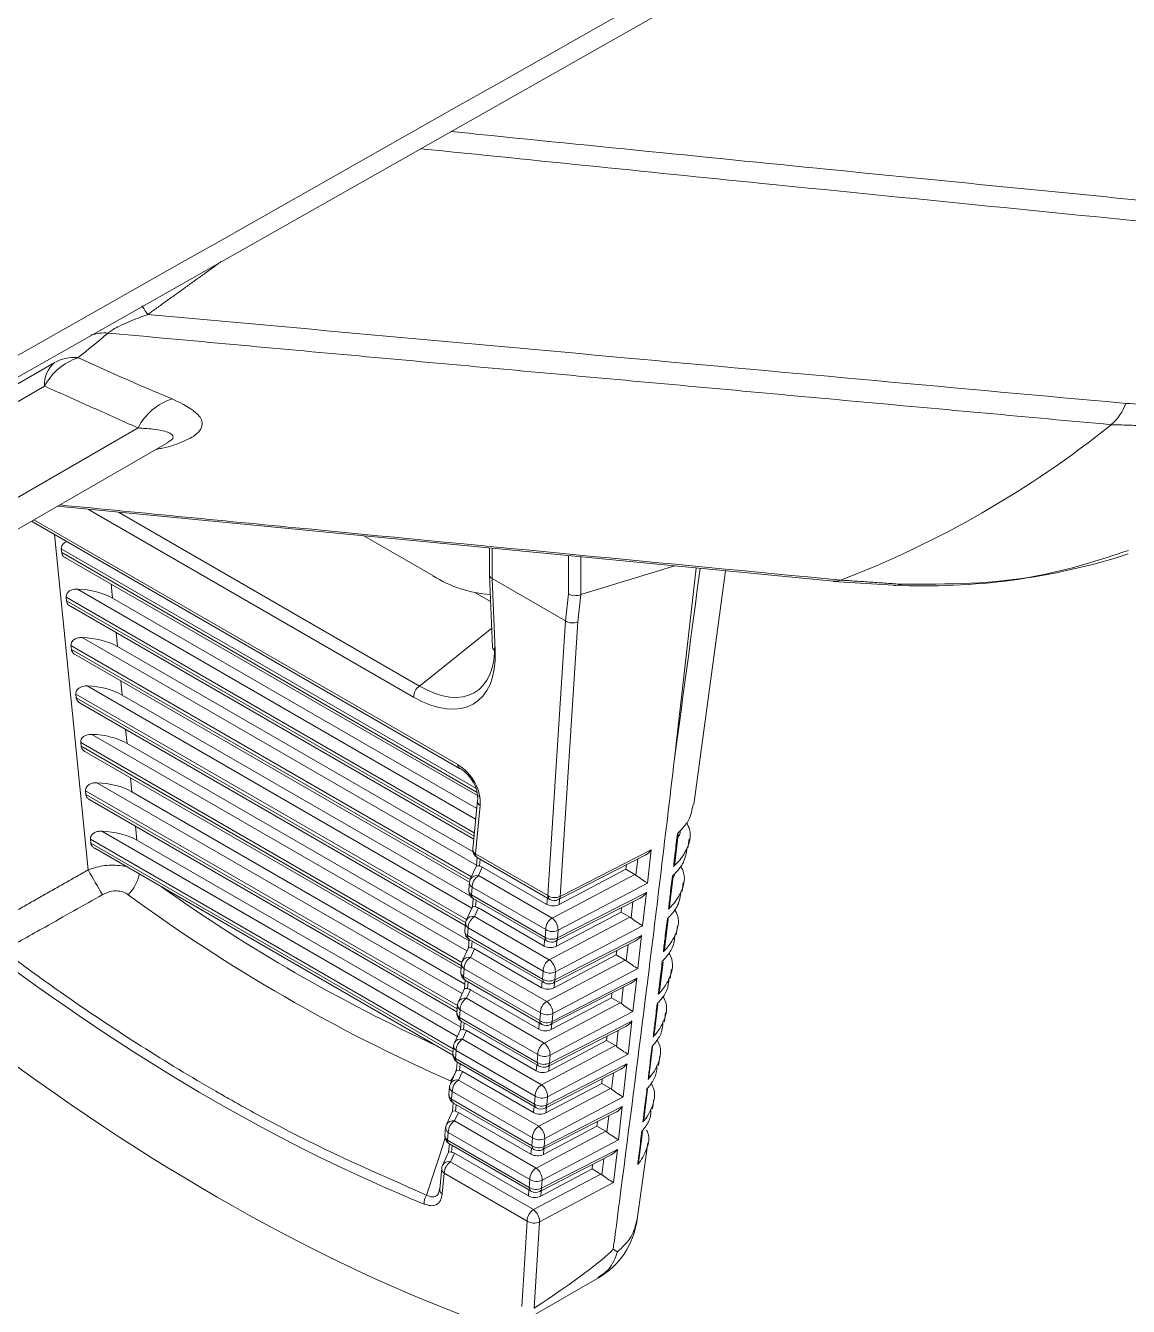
# Model space of a CAD drawing. Extents: x 11 to 120, y 2 to 94.
# Drawn here: x 87.801 to 89.025, y 69.994 to 71.416 of the extents above; entities that cross this region are included whole.
import ezdxf

# ---------------------------------------------------------------- set-up
doc = ezdxf.new("R2010")
doc.units = 0
doc.header["$MEASUREMENT"] = 0
doc.linetypes.add('SLD-Solid', pattern=[0])
doc.layers.add('OBJECT', color=7, linetype='CONTINUOUS')

msp = doc.modelspace()

# ---------------------------------------------------------------- linework, layer by layer
at = {"layer": 'OBJECT', "color": 7, "linetype": 'SLD-Solid', "lineweight": 15}
for p, q in [((85.0609, 69.4421), (87.8321, 71.0418)), ((87.8216, 71.0159), (85.0516, 69.4168)), ((85.0554, 69.3127), (87.9253, 70.9695)), ((85.0343, 69.2652), (87.958, 70.953)), ((87.958, 70.9531), (87.9581, 70.9531)), ((87.8357, 70.8825), (88.6973, 70.7993)), ((88.2313, 70.6707), (87.8703, 70.8791)), ((87.807, 70.8659), (88.2822, 70.5916)), ((87.8096, 70.8674), (88.2802, 70.5957)), ((87.9036, 70.8759), (88.2377, 70.683)), ((87.8327, 70.8511), (87.8699, 70.4788)), ((88.1761, 70.8496), (88.2525, 70.8055)), ((87.8401, 70.8352), (87.8406, 70.8311)), ((88.3005, 70.5695), (87.8401, 70.8352)), ((88.3154, 70.8362), (88.3154, 70.8064)), ((88.3184, 70.8359), (88.3184, 70.8022)), ((87.8406, 70.8311), (88.3018, 70.5648)), ((87.8449, 70.8253), (88.3047, 70.5598)), ((88.4031, 70.7853), (88.4031, 70.8277)), ((88.417, 70.8264), (88.417, 70.7847)), ((88.3154, 70.8062), (88.3189, 70.7261)), ((88.417, 70.7847), (88.5212, 70.8163)), ((88.5209, 70.6027), (88.5449, 70.814)), ((88.5423, 70.5513), (88.5776, 70.8109)), ((87.897, 70.7804), (87.8955, 70.796)), ((88.3184, 70.8022), (88.3997, 70.7553)), ((88.3184, 70.8022), (88.3218, 70.722)), ((88.6971, 70.7992), (88.7641, 70.7948)), ((87.8455, 70.7815), (87.8459, 70.7774)), ((88.2986, 70.5199), (87.8455, 70.7815)), ((87.8459, 70.7774), (88.2983, 70.5163)), ((87.858, 70.7905), (88.3001, 70.5353)), ((88.3013, 70.5471), (87.897, 70.7804)), ((88.3167, 70.7767), (88.2991, 70.7868)), ((88.3997, 70.7553), (88.4031, 70.7853)), ((88.4168, 70.7846), (88.4134, 70.7543)), ((88.417, 70.7847), (88.4168, 70.7846)), ((87.8503, 70.7715), (88.298, 70.5131)), ((88.3803, 70.4503), (88.3997, 70.7553)), ((88.4134, 70.7543), (88.394, 70.4495)), ((88.3997, 70.7553), (88.3997, 70.7553)), ((87.8634, 70.7368), (88.301, 70.4842)), ((87.9024, 70.7267), (87.9009, 70.7423)), ((88.2377, 70.683), (88.318, 70.7471)), ((87.8509, 70.7278), (87.8513, 70.7237)), ((88.2954, 70.4712), (87.8509, 70.7278)), ((87.8513, 70.7237), (88.294, 70.4681)), ((88.2972, 70.4988), (87.9024, 70.7267)), ((87.8556, 70.7178), (88.2933, 70.4651)), ((87.8688, 70.6831), (88.2959, 70.4365)), ((87.9078, 70.673), (87.9062, 70.6886)), ((87.8563, 70.674), (87.8567, 70.6699)), ((88.29, 70.4237), (87.8563, 70.674)), ((87.8567, 70.6699), (88.289, 70.4204)), ((87.861, 70.6641), (88.2886, 70.4172)), ((88.2945, 70.4497), (87.9078, 70.673)), ((87.9132, 70.6192), (87.9116, 70.6348)), ((87.8617, 70.6203), (87.8621, 70.6162)), ((88.2848, 70.3761), (87.8617, 70.6203)), ((87.8742, 70.6293), (88.2905, 70.389)), ((87.8621, 70.6162), (88.2843, 70.3725)), ((87.8664, 70.6103), (88.284, 70.3693)), ((88.2928, 70.4001), (87.9132, 70.6192)), ((87.9186, 70.5655), (87.917, 70.5811)), ((87.8671, 70.5666), (87.8675, 70.5625)), ((88.28, 70.3282), (87.8671, 70.5666)), ((87.8796, 70.5756), (88.2851, 70.3415)), ((88.2881, 70.3522), (87.9186, 70.5655)), ((87.8675, 70.5625), (88.2796, 70.3245)), ((87.8718, 70.5566), (88.2793, 70.3213)), ((88.3021, 70.5558), (88.2969, 70.5022)), ((88.305, 70.5504), (88.2998, 70.4968)), ((87.885, 70.5219), (88.2797, 70.294)), ((87.924, 70.5118), (87.9224, 70.5274)), ((87.8724, 70.5128), (87.8729, 70.5087)), ((88.2753, 70.2803), (87.8724, 70.5128)), ((87.8729, 70.5087), (88.275, 70.2766)), ((88.2835, 70.3042), (87.924, 70.5118)), ((88.5215, 70.4889), (88.5251, 70.5187)), ((88.5358, 70.503), (88.5372, 70.5132)), ((87.8772, 70.5029), (88.2748, 70.2733)), ((88.2998, 70.4968), (88.3803, 70.4503)), ((88.3018, 70.4926), (88.3009, 70.4833)), ((88.3019, 70.4926), (88.3823, 70.4461)), ((88.3919, 70.4459), (88.4882, 70.4951)), ((88.394, 70.4495), (88.4951, 70.5012)), ((88.4951, 70.5012), (88.4909, 70.4643)), ((88.3009, 70.4833), (88.2942, 70.4685)), ((88.3075, 70.482), (88.3032, 70.4725)), ((88.305, 70.4908), (88.3043, 70.4832)), ((88.3792, 70.4406), (88.3075, 70.482)), ((88.467, 70.4795), (88.3929, 70.4404)), ((88.4676, 70.4846), (88.467, 70.4795)), ((88.467, 70.4795), (88.4768, 70.4738)), ((88.478, 70.473), (88.4801, 70.4909)), ((88.2933, 70.4653), (88.2925, 70.4568)), ((88.3032, 70.4725), (88.3849, 70.4253)), ((88.3849, 70.4253), (88.4768, 70.4738)), ((88.4909, 70.4643), (88.3916, 70.4119)), ((88.5158, 70.4414), (88.5195, 70.4714)), ((88.5293, 70.4548), (88.5306, 70.465)), ((88.2962, 70.4598), (88.2954, 70.4513)), ((88.2954, 70.4513), (88.3773, 70.404)), ((88.3779, 70.4127), (88.2962, 70.4598)), ((88.391, 70.4033), (88.4897, 70.4537)), ((88.4897, 70.4537), (88.4855, 70.4168)), ((88.2965, 70.4379), (88.2897, 70.4231)), ((88.2974, 70.4472), (88.2965, 70.4379)), ((88.2974, 70.4472), (88.3794, 70.3999)), ((88.3031, 70.4366), (88.2988, 70.4271)), ((88.3006, 70.4453), (88.2999, 70.4378)), ((88.3763, 70.3943), (88.3031, 70.4366)), ((88.3792, 70.4406), (88.3797, 70.4477)), ((88.3889, 70.3996), (88.4829, 70.4476)), ((88.3933, 70.4466), (88.3929, 70.4404)), ((88.4622, 70.437), (88.4616, 70.432)), ((88.4726, 70.4255), (88.4747, 70.4434)), ((88.2988, 70.4271), (88.3819, 70.3791)), ((88.3819, 70.3791), (88.4714, 70.4263)), ((88.4616, 70.432), (88.39, 70.3942)), ((88.4616, 70.432), (88.4714, 70.4263)), ((88.5101, 70.394), (88.5138, 70.4241)), ((88.2889, 70.4199), (88.2881, 70.4114)), ((88.2918, 70.4144), (88.291, 70.4059)), ((88.3749, 70.3664), (88.2918, 70.4144)), ((88.3773, 70.404), (88.3779, 70.4127)), ((88.4855, 70.4168), (88.3886, 70.3657)), ((88.3916, 70.4119), (88.391, 70.4033)), ((88.5227, 70.4066), (88.5241, 70.4168)), ((88.291, 70.4059), (88.3744, 70.3577)), ((88.293, 70.4018), (88.2921, 70.3925)), ((88.293, 70.4017), (88.3764, 70.3536)), ((88.2962, 70.3999), (88.2955, 70.3924)), ((88.3763, 70.3943), (88.3767, 70.4014)), ((88.386, 70.3533), (88.4775, 70.4001)), ((88.3881, 70.357), (88.4843, 70.4062)), ((88.3904, 70.4004), (88.39, 70.3942)), ((88.4673, 70.378), (88.4693, 70.3959)), ((88.4843, 70.4062), (88.4801, 70.3693)), ((88.2921, 70.3925), (88.2853, 70.3777)), ((88.2987, 70.3912), (88.2944, 70.3817)), ((88.2944, 70.3817), (88.379, 70.3328)), ((88.3733, 70.3481), (88.2987, 70.3912)), ((88.379, 70.3328), (88.466, 70.3788)), ((88.4562, 70.3845), (88.3871, 70.3479)), ((88.4568, 70.3895), (88.4562, 70.3845)), ((88.4562, 70.3845), (88.466, 70.3788)), ((88.2845, 70.3745), (88.2837, 70.3659)), ((88.2874, 70.3691), (88.2865, 70.3605)), ((88.372, 70.3202), (88.2874, 70.3691)), ((88.3744, 70.3577), (88.3749, 70.3664)), ((88.4801, 70.3693), (88.3857, 70.3195)), ((88.3886, 70.3657), (88.3881, 70.357)), ((88.5044, 70.3466), (88.5081, 70.3769)), ((88.5162, 70.3584), (88.5176, 70.3687)), ((88.2865, 70.3605), (88.3714, 70.3115)), ((88.2886, 70.3564), (88.2877, 70.3471)), ((88.2886, 70.3563), (88.3735, 70.3073)), ((88.2918, 70.3545), (88.2911, 70.347)), ((88.3733, 70.3481), (88.3738, 70.3551)), ((88.383, 70.3071), (88.4721, 70.3526)), ((88.3851, 70.3107), (88.4789, 70.3586)), ((88.3875, 70.3541), (88.3871, 70.3479)), ((88.4789, 70.3586), (88.4747, 70.3218)), ((88.2877, 70.3471), (88.2809, 70.3323)), ((88.2943, 70.3458), (88.29, 70.3363)), ((88.29, 70.3363), (88.376, 70.2866)), ((88.3704, 70.3019), (88.2943, 70.3458)), ((88.4508, 70.3369), (88.3841, 70.3017)), ((88.4514, 70.342), (88.4508, 70.3369)), ((88.4508, 70.3369), (88.4607, 70.3313)), ((88.4619, 70.3304), (88.4639, 70.3484)), ((88.2801, 70.3291), (88.2792, 70.3205)), ((88.283, 70.3237), (88.2821, 70.315)), ((88.369, 70.274), (88.283, 70.3237)), ((88.376, 70.2866), (88.4607, 70.3313)), ((88.4747, 70.3218), (88.3827, 70.2732)), ((88.4986, 70.2991), (88.5024, 70.3297)), ((88.2821, 70.315), (88.3685, 70.2652)), ((88.2841, 70.3109), (88.2832, 70.3017)), ((88.2842, 70.3109), (88.3705, 70.261)), ((88.2874, 70.3091), (88.2867, 70.3017)), ((88.3704, 70.3019), (88.3708, 70.3089)), ((88.3714, 70.3115), (88.372, 70.3202)), ((88.3822, 70.2644), (88.4735, 70.3111)), ((88.3845, 70.3078), (88.3841, 70.3017)), ((88.3857, 70.3195), (88.3851, 70.3107)), ((88.4735, 70.3111), (88.4694, 70.2743)), ((88.5096, 70.3102), (88.511, 70.3205)), ((88.2833, 70.3018), (88.2765, 70.2869)), ((88.2899, 70.3004), (88.2856, 70.2909)), ((88.3674, 70.2557), (88.2899, 70.3004)), ((88.3801, 70.2608), (88.4667, 70.3051)), ((88.446, 70.2945), (88.4455, 70.2894)), ((88.4565, 70.2829), (88.4585, 70.3009)), ((88.2757, 70.2838), (88.2748, 70.2751)), ((88.2856, 70.2909), (88.3731, 70.2404)), ((88.3731, 70.2404), (88.4553, 70.2838)), ((88.4455, 70.2894), (88.3812, 70.2555)), ((88.4455, 70.2894), (88.4553, 70.2838)), ((88.4928, 70.2517), (88.4966, 70.2825)), ((88.2786, 70.2783), (88.2777, 70.2696)), ((88.2777, 70.2696), (88.3655, 70.2189)), ((88.3661, 70.2277), (88.2786, 70.2783)), ((88.2797, 70.2655), (88.2788, 70.2564)), ((88.2798, 70.2655), (88.3676, 70.2148)), ((88.3685, 70.2652), (88.369, 70.274)), ((88.4694, 70.2743), (88.3798, 70.227)), ((88.3827, 70.2732), (88.3822, 70.2644)), ((88.503, 70.2619), (88.5045, 70.2722)), ((88.2788, 70.2564), (88.2721, 70.2416)), ((88.2855, 70.255), (88.2811, 70.2455)), ((88.283, 70.2636), (88.2822, 70.2563)), ((88.3645, 70.2094), (88.2855, 70.255)), ((88.3674, 70.2557), (88.3679, 70.2626)), ((88.3772, 70.2145), (88.4613, 70.2575)), ((88.3792, 70.2182), (88.4681, 70.2636)), ((88.3816, 70.2615), (88.3812, 70.2555)), ((88.4511, 70.2354), (88.4531, 70.2534)), ((88.4681, 70.2636), (88.464, 70.2268)), ((88.2712, 70.2384), (88.2704, 70.2297)), ((88.2811, 70.2455), (88.3702, 70.1942)), ((88.3702, 70.1942), (88.4499, 70.2362)), ((88.4401, 70.2419), (88.3782, 70.2093)), ((88.4407, 70.247), (88.4401, 70.2419)), ((88.4401, 70.2419), (88.4499, 70.2362)), ((88.2741, 70.2329), (88.2733, 70.2242)), ((88.2733, 70.2242), (88.3626, 70.1726)), ((88.3632, 70.1815), (88.2741, 70.2329)), ((88.3655, 70.2189), (88.3661, 70.2277)), ((88.464, 70.2268), (88.3769, 70.1808)), ((88.3798, 70.227), (88.3792, 70.2182)), ((88.487, 70.2044), (88.4909, 70.2353)), ((88.4964, 70.2136), (88.4978, 70.224)), ((88.2744, 70.211), (88.2677, 70.1962)), ((88.2753, 70.2201), (88.2744, 70.211)), ((88.2754, 70.22), (88.3647, 70.1685)), ((88.2811, 70.2097), (88.2767, 70.2002)), ((88.2785, 70.2182), (88.2778, 70.2109)), ((88.3615, 70.1632), (88.2811, 70.2097)), ((88.3645, 70.2094), (88.3649, 70.2163)), ((88.3742, 70.1683), (88.4559, 70.21)), ((88.3763, 70.1719), (88.4628, 70.2161)), ((88.3786, 70.2153), (88.3782, 70.2093)), ((88.4628, 70.2161), (88.4586, 70.1792)), ((88.2767, 70.2002), (88.3672, 70.1479)), ((88.4347, 70.1944), (88.3753, 70.163)), ((88.4353, 70.1994), (88.4347, 70.1944)), ((88.4347, 70.1944), (88.4445, 70.1887)), ((88.4457, 70.1879), (88.4478, 70.2058)), ((88.2668, 70.193), (88.266, 70.1842)), ((88.2697, 70.1875), (88.2689, 70.1788)), ((88.3602, 70.1353), (88.2697, 70.1875)), ((88.3626, 70.1726), (88.3632, 70.1815)), ((88.3672, 70.1479), (88.4445, 70.1887)), ((88.3769, 70.1808), (88.3763, 70.1719)), ((88.4813, 70.1567), (88.4852, 70.1881)), ((88.27, 70.1656), (88.2633, 70.1508)), ((88.2689, 70.1788), (88.3596, 70.1264)), ((88.2709, 70.1747), (88.27, 70.1656)), ((88.2709, 70.1746), (88.3617, 70.1222)), ((88.2741, 70.1728), (88.2734, 70.1655)), ((88.3615, 70.1632), (88.362, 70.17)), ((88.3733, 70.1256), (88.4574, 70.1686)), ((88.4586, 70.1792), (88.3739, 70.1345)), ((88.3757, 70.169), (88.3753, 70.163)), ((88.4574, 70.1686), (88.4532, 70.1317)), ((88.4786, 70.0856), (88.4911, 70.1757)), ((88.2766, 70.1643), (88.2723, 70.1548)), ((88.2723, 70.1548), (88.3643, 70.1017)), ((88.3586, 70.117), (88.2766, 70.1643)), ((88.3713, 70.122), (88.4506, 70.1625)), ((88.4299, 70.1519), (88.4293, 70.1469)), ((88.4403, 70.1404), (88.4424, 70.1583)), ((88.2624, 70.1476), (88.2602, 70.1245)), ((88.2653, 70.1421), (88.2631, 70.119)), ((88.3573, 70.0891), (88.2653, 70.1421)), ((88.3643, 70.1017), (88.4391, 70.1412)), ((88.4293, 70.1469), (88.3723, 70.1168)), ((88.4293, 70.1469), (88.4391, 70.1412)), ((88.3586, 70.117), (88.359, 70.1238)), ((88.3596, 70.1264), (88.3602, 70.1353)), ((88.4532, 70.1317), (88.371, 70.0883)), ((88.3727, 70.1227), (88.3723, 70.1168)), ((88.3739, 70.1345), (88.3733, 70.1256)), ((88.3512, 69.9943), (88.3573, 70.0891)), ((88.371, 70.0883), (88.3649, 69.9923)), ((88.3499, 69.9761), (88.4366, 70.0261))]:
    msp.add_line(p, q, dxfattribs=at)
at = {"layer": 'OBJECT', "color": 7, "linetype": 'SLD-Solid', "lineweight": 15, "flags": 128}
for points in [[(86.0285, 70.027), (86.666, 70.3882), (89.3378, 71.9021)], [(87.9361, 71.0954), (87.9338, 71.0988), (87.9317, 71.1019), (87.9298, 71.1046), (87.9295, 71.105)], [(88.3025, 70.5572), (88.3022, 70.5563), (88.3021, 70.5558)], [(88.26, 70.1247), (88.2599, 70.1228), (88.2597, 70.1223)]]:
    msp.add_lwpolyline(points, dxfattribs=at)
at = {"layer": 'OBJECT', "color": 7, "linetype": 'SLD-Solid', "lineweight": 15}
for centre, radius, start, end in [((87.2898, 71.7807), 0.9279, 307.7923, 310.4698), ((87.8884, 71.0269), 0.048, 85.5843, 108.912), ((87.8802, 70.9848), 0.0663, 109.1226, 152.0656), ((87.8544, 71.0021), 0.0456, 84.9091, 119.3523), ((87.854, 71.0178), 0.0325, 132.4716, 183.4735), ((87.9833, 70.9399), 0.0651, 108.0591, 152.9244), ((88.9708, 71.0144), 0.054, 310.2138, 340.9051), ((88.3022, 71.8497), 1.124, 291.0261, 308.7497), ((88.7985, 71.5322), 0.7381, 267.3491, 287.8351), ((88.3271, 70.9243), 0.1403, 237.9057, 265.6182), ((88.6986, 70.8162), 0.017, 265.3253, 293.526), ((88.7652, 70.8175), 0.023, 267.9538, 289.7119), ((88.3239, 70.7266), 0.00503, 185.7428, 245.6463), ((88.2466, 70.6705), 0.0154, 125.4994, 179.1377), ((88.285, 70.5955), 0.00483, 177.732, 235.0633), ((88.284, 70.5946), 0.0035, 240.1818, 265.5053), ((88.3084, 70.5557), 0.00634, 178.5929, 237.0952), ((88.3069, 70.5013), 0.01, 174.4467, 180), ((88.3032, 70.5021), 0.00634, 178.5929, 237.0952), ((88.3069, 70.5013), 0.01, 180, 240.0027), ((88.3046, 70.4965), 0.0048, 177.5316, 235.2636), ((86.1805, 69.4949), 1.9551, 29.2855, 30.214), ((87.8761, 70.4868), 0.0524, 317.1775, 345.9535), ((88.3033, 70.4643), 0.01, 155.5537, 174.4467), ((88.2996, 70.4651), 0.00634, 178.5929, 237.0952), ((88.3014, 70.4643), 0.00832, 77.3947, 150.2389), ((88.3115, 70.4596), 0.0153, 122.7492, 179.2851), ((89.0421, 71.9912), 1.9087, 233.7891, 246.2162), ((89.0424, 71.9973), 1.8851, 234.6371, 245.3683), ((88.3024, 70.4558), 0.01, 174.4467, 180), ((88.3024, 70.4558), 0.01, 180, 240.0027), ((88.2988, 70.4566), 0.00634, 178.5929, 237.0952), ((88.3002, 70.4511), 0.0048, 177.5316, 235.2636), ((88.3878, 70.4617), 0.0136, 236.6196, 297.1423), ((88.3851, 70.4501), 0.0048, 177.5316, 235.2636), ((88.3896, 70.4496), 0.00441, 301.7653, 358.6906), ((88.3873, 70.4548), 0.01, 240.0027, 297.0633), ((88.2989, 70.4189), 0.01, 155.5537, 174.4467), ((88.297, 70.419), 0.00832, 77.3947, 150.2389), ((88.307, 70.4142), 0.0153, 122.7492, 179.2851), ((88.3931, 70.4125), 0.0153, 122.7492, 179.2851), ((88.3757, 70.4123), 0.0159, 358.5738, 54.6173), ((88.298, 70.4104), 0.01, 174.4467, 180), ((88.298, 70.4104), 0.01, 180, 240.0027), ((88.2944, 70.4112), 0.00634, 178.5929, 237.0952), ((88.2952, 70.4198), 0.00634, 178.5929, 237.0952), ((88.3854, 70.424), 0.0136, 236.6196, 297.1423), ((88.2958, 70.4057), 0.0048, 177.5316, 235.2636), ((88.3848, 70.4154), 0.0136, 236.6196, 297.1423), ((88.3821, 70.4038), 0.0048, 177.5316, 235.2636), ((88.3844, 70.4085), 0.01, 240.0027, 297.0633), ((88.3866, 70.4034), 0.00441, 301.7653, 358.6906), ((88.2926, 70.3736), 0.00832, 77.3947, 150.2389), ((88.3026, 70.3689), 0.0153, 122.7492, 179.2851), ((88.3902, 70.3663), 0.0153, 122.7492, 179.2851), ((88.3727, 70.3661), 0.0159, 358.5738, 54.6173), ((88.2936, 70.365), 0.01, 174.4467, 180), ((88.2936, 70.365), 0.01, 180, 240.0027), ((88.29, 70.3658), 0.00634, 178.5929, 237.0952), ((88.2944, 70.3736), 0.01, 155.5537, 174.4467), ((88.2908, 70.3744), 0.00634, 178.5929, 237.0952), ((88.3824, 70.3778), 0.0136, 236.6196, 297.1423), ((88.2913, 70.3603), 0.0048, 177.5316, 235.2636), ((88.3819, 70.3691), 0.0136, 236.6196, 297.1423), ((88.3792, 70.3575), 0.0048, 177.5316, 235.2636), ((88.3814, 70.3622), 0.01, 240.0027, 297.0633), ((88.3837, 70.3571), 0.00441, 301.7653, 358.6906), ((88.2881, 70.3282), 0.00832, 77.3947, 150.2389), ((88.2982, 70.3235), 0.0153, 122.7492, 179.2851), ((88.29, 70.3282), 0.01, 155.5537, 174.4467), ((88.2864, 70.329), 0.00634, 178.5929, 237.0952), ((88.3872, 70.32), 0.0153, 122.7492, 179.2851), ((88.3698, 70.3199), 0.0159, 358.5738, 54.6173), ((88.2892, 70.3196), 0.01, 174.4467, 180), ((88.2856, 70.3204), 0.00634, 178.5929, 237.0952), ((88.2892, 70.3196), 0.01, 180, 240.0027), ((88.2869, 70.3148), 0.0048, 177.5316, 235.2636), ((88.3789, 70.3228), 0.0136, 236.6196, 297.1423), ((88.3762, 70.3113), 0.0048, 177.5316, 235.2636), ((88.3795, 70.3316), 0.0136, 236.6196, 297.1423), ((88.3785, 70.316), 0.01, 240.0027, 297.0633), ((88.3807, 70.3108), 0.00441, 301.7653, 358.6906), ((88.2856, 70.2828), 0.01, 155.5537, 174.4467), ((88.282, 70.2836), 0.00634, 178.5929, 237.0952), ((88.2837, 70.2828), 0.00832, 77.3947, 150.2389), ((88.2938, 70.2781), 0.0153, 122.7492, 179.2851), ((88.3843, 70.2738), 0.0153, 122.7492, 179.2851), ((88.3668, 70.2736), 0.0159, 358.5738, 54.6173), ((88.2848, 70.2741), 0.01, 174.4467, 180), ((88.2812, 70.2749), 0.00634, 178.5929, 237.0952), ((88.2848, 70.2741), 0.01, 180, 240.0027), ((88.2825, 70.2694), 0.0048, 177.5316, 235.2636), ((88.376, 70.2766), 0.0136, 236.6196, 297.1423), ((88.3733, 70.265), 0.0048, 177.5316, 235.2636), ((88.3765, 70.2853), 0.0136, 236.6196, 297.1423), ((88.2352, 70.2714), 0.0458, 324.2553, 343.0541), ((88.3755, 70.2697), 0.01, 240.0027, 297.0633), ((88.3778, 70.2645), 0.00441, 301.7653, 358.6906), ((88.2812, 70.2374), 0.01, 155.5537, 174.4467), ((88.2776, 70.2382), 0.00634, 178.5929, 237.0952), ((88.2793, 70.2374), 0.00832, 77.3947, 150.2389), ((88.2894, 70.2327), 0.0153, 122.7492, 179.2851), ((88.3814, 70.2276), 0.0153, 122.7492, 179.2851), ((88.3639, 70.2274), 0.0159, 358.5738, 54.6173), ((88.2804, 70.2287), 0.01, 174.4467, 180), ((88.2767, 70.2295), 0.00634, 178.5929, 237.0952), ((88.2804, 70.2287), 0.01, 180, 240.0027), ((88.2781, 70.224), 0.0048, 177.5316, 235.2636), ((88.3736, 70.2391), 0.0136, 236.6196, 297.1423), ((88.373, 70.2303), 0.0136, 236.6196, 297.1423), ((88.3703, 70.2187), 0.0048, 177.5316, 235.2636), ((88.3726, 70.2234), 0.01, 240.0027, 297.0633), ((88.3748, 70.2183), 0.00441, 301.7653, 358.6906), ((88.2768, 70.192), 0.01, 155.5537, 174.4467), ((88.2749, 70.192), 0.00832, 77.3947, 150.2389), ((88.285, 70.1873), 0.0153, 122.7492, 179.2851), ((88.3784, 70.1813), 0.0153, 122.7492, 179.2851), ((88.3609, 70.1812), 0.0159, 358.5738, 54.6173), ((88.2759, 70.1833), 0.01, 174.4467, 180), ((88.2759, 70.1833), 0.01, 180, 240.0027), ((88.2723, 70.1841), 0.00634, 178.5929, 237.0952), ((88.2732, 70.1928), 0.00634, 178.5929, 237.0952), ((88.3706, 70.1929), 0.0136, 236.6196, 297.1423), ((88.2737, 70.1786), 0.0048, 177.5316, 235.2636), ((88.3701, 70.184), 0.0136, 236.6196, 297.1423), ((88.3674, 70.1724), 0.0048, 177.5316, 235.2636), ((88.3697, 70.1772), 0.01, 240.0027, 297.0633), ((88.3719, 70.172), 0.00441, 301.7653, 358.6906), ((88.2705, 70.1467), 0.00832, 77.3947, 150.2389), ((88.2806, 70.1419), 0.0153, 122.7492, 179.2851), ((88.2724, 70.1466), 0.01, 155.5537, 174.4467), ((88.2685, 70.1473), 0.0061, 177.3563, 238.3319), ((88.3755, 70.1351), 0.0153, 122.7492, 179.2851), ((88.358, 70.1349), 0.0159, 358.5738, 54.6173), ((88.2663, 70.1242), 0.0061, 177.3563, 238.3319), ((88.3671, 70.1377), 0.0136, 236.6196, 297.1423), ((88.3644, 70.1262), 0.0048, 177.5316, 235.2636), ((88.3677, 70.1467), 0.0136, 236.6196, 297.1423), ((88.3689, 70.1257), 0.00441, 301.7653, 358.6906), ((88.2569, 70.1097), 0.0139, 143.8277, 187.5369), ((88.3667, 70.1309), 0.01, 240.0027, 297.0633), ((88.3725, 70.0889), 0.0153, 122.7492, 179.2851), ((88.355, 70.0887), 0.0159, 358.5738, 54.6173), ((88.3648, 70.1004), 0.0136, 236.6196, 297.1423), ((88.3918, 70.1022), 0.0883, 300.2881, 352.2501)]:
    msp.add_arc(centre, radius, start, end, dxfattribs=at)
for centre, major_axis, ratio, start_param, end_param in [((88.3254, 70.8065), (0.01, 0.00021), 0.593676, 3.128848, 3.914246), ((87.4365, 73.0617), (1.7566, 14.6383), 0.094069, 4.554901, 4.5695), ((87.8547, 70.7555), (0.0602, 0.0001), 0.582929, 0.789077, 1.514008), ((88.4101, 70.7894), (0.00999, -0.00056), 0.611383, 3.961496, 5.479933), ((88.4067, 70.7596), (0.00996, -0.00088), 0.657558, 3.986179, 5.498261), ((87.86, 70.7018), (0.0602, 0.0001), 0.582929, 0.789077, 1.514008), ((88.2259, 70.7781), (-0.0732, 0.1141), 0.544414, 2.329954, 3.893154), ((88.233, 70.7826), (-0.067, 0.1062), 0.54181, 2.333958, 3.897158), ((87.8654, 70.648), (0.0602, 0.0001), 0.582929, 0.789077, 1.514008), ((87.8708, 70.5943), (0.0602, 0.0001), 0.582929, 0.789077, 1.514008), ((88.2716, 70.5638), (-0.0231, 0.0327), 0.746254, 3.855075, 5.266601), ((88.2786, 70.5683), (-0.0172, 0.0247), 0.671525, 3.853258, 5.264784), ((87.8762, 70.5406), (0.0602, 0.0001), 0.582929, 0.789077, 1.514008), ((87.8816, 70.4868), (0.0602, 0.0001), 0.582929, 0.789077, 1.514008), ((88.4884, 70.5064), (0.008, 0.0116), 0.599529, 3.981932, 4.674099), ((88.3107, 70.4807), (0.00979, -0.00262), 0.107022, 2.308348, 3.159397), ((88.3077, 70.4741), (-0.0068, 0.00838), 0.543452, 5.326071, 5.732332), ((88.4768, 70.4657), (-0.00501, 0.00866), 0.577652, 5.322321, 5.496221), ((88.4843, 70.4696), (0.00933, -0.00637), 0.079382, 4.037928, 5.556365), ((88.483, 70.4589), (0.008, 0.0116), 0.599529, 3.981932, 4.674099), ((88.3063, 70.4353), (0.00979, -0.00262), 0.107022, 2.308348, 3.159397), ((88.3033, 70.4287), (-0.0068, 0.00838), 0.543452, 5.326071, 5.732332), ((88.3863, 70.4448), (0.01, 0), 0.585374, 3.931484, 5.443566), ((88.4714, 70.4181), (-0.00501, 0.00866), 0.577652, 5.322321, 5.496221), ((88.4789, 70.4221), (0.00933, -0.00637), 0.079382, 4.037928, 5.556365), ((88.3019, 70.3899), (0.00979, -0.00262), 0.107022, 2.308348, 3.159397), ((88.3833, 70.3985), (0.01, 0), 0.585374, 3.931484, 5.443566), ((88.4777, 70.4114), (0.008, 0.0116), 0.599529, 3.981932, 4.674099), ((87.927, 71.949), (-1.1655, 1.8319), 0.546187, 2.178452, 2.487481), ((88.2989, 70.3834), (-0.0068, 0.00838), 0.543452, 5.326071, 5.732332), ((88.466, 70.3706), (-0.00501, 0.00866), 0.577652, 5.322321, 5.496221), ((88.4735, 70.3746), (0.00933, -0.00637), 0.079382, 4.037928, 5.556365), ((88.4723, 70.3639), (0.008, 0.0116), 0.599529, 3.981932, 4.674099), ((88.2974, 70.3445), (0.00979, -0.00262), 0.107022, 2.308348, 3.159397), ((88.2945, 70.338), (-0.0068, 0.00838), 0.543452, 5.326071, 5.732332), ((88.3804, 70.3523), (0.01, 0), 0.585374, 3.931484, 5.443566), ((88.4607, 70.3231), (-0.00501, 0.00866), 0.577652, 5.322321, 5.496221), ((88.4681, 70.327), (0.00933, -0.00637), 0.079382, 4.037928, 5.556365), ((87.9295, 71.8964), (-1.2039, 1.8907), 0.546175, 2.150782, 2.514291), ((88.4669, 70.3164), (0.008, 0.0116), 0.599529, 3.981932, 4.674099), ((88.293, 70.2991), (0.00979, -0.00262), 0.107022, 2.308348, 3.159397), ((88.2901, 70.2926), (-0.0068, 0.00838), 0.543452, 5.326071, 5.732332), ((88.3774, 70.3061), (0.01, 0), 0.585374, 3.931484, 5.443566), ((88.4553, 70.2756), (-0.00501, 0.00866), 0.577652, 5.322321, 5.496221), ((88.4627, 70.2795), (0.00933, -0.00637), 0.079382, 4.037928, 5.556365), ((88.2886, 70.2537), (0.00979, -0.00262), 0.107022, 2.308348, 3.159397), ((88.2857, 70.2472), (-0.0068, 0.00838), 0.543452, 5.326071, 5.732332), ((88.3745, 70.2598), (0.01, 0), 0.585374, 3.931484, 5.443566), ((88.4615, 70.2689), (0.008, 0.0116), 0.599529, 3.981932, 4.674099), ((88.4499, 70.2281), (-0.00501, 0.00866), 0.577652, 5.322321, 5.496221), ((88.4573, 70.232), (0.00933, -0.00637), 0.079382, 4.037928, 5.556365), ((88.2842, 70.2084), (0.00979, -0.00262), 0.107022, 2.308348, 3.159397), ((88.2812, 70.2018), (-0.0068, 0.00838), 0.543452, 5.326071, 5.732332), ((88.3715, 70.2136), (0.01, 0), 0.585374, 3.931484, 5.443566), ((88.4561, 70.2213), (0.008, 0.0116), 0.599529, 3.981932, 4.674099), ((88.4445, 70.1806), (-0.00501, 0.00866), 0.577652, 5.322321, 5.496221), ((88.452, 70.1845), (0.00933, -0.00637), 0.079382, 4.037928, 5.556365), ((88.2798, 70.163), (0.00979, -0.00262), 0.107022, 2.308348, 3.159397), ((88.2768, 70.1564), (-0.0068, 0.00838), 0.543452, 5.326071, 5.732332), ((88.4507, 70.1738), (0.008, 0.0116), 0.599529, 3.981932, 4.674099), ((88.3686, 70.1674), (0.01, 0), 0.585374, 3.931484, 5.443566), ((88.4391, 70.133), (-0.00501, 0.00866), 0.577652, 5.322321, 5.496221), ((88.4466, 70.137), (0.00933, -0.00637), 0.079382, 4.037928, 5.556365), ((88.3656, 70.1211), (0.01, 0), 0.585374, 3.931484, 5.443566), ((86.7572, 69.1952), (1.703, 0.8762), 0.039926, 5.926325, 6.167439)]:
    msp.add_ellipse(centre, major_axis=major_axis, ratio=ratio, start_param=start_param, end_param=end_param, dxfattribs=at)
for points, knots in [([(85.5126, 71.351), (85.5417, 71.3684), (85.6873, 71.4549), (86.2988, 71.8186), (87.2349, 72.3754), (88.0543, 72.8629), (88.4079, 73.0733)], [0, 0, 0, 0, 0.030171, 0.150856, 0.633595, 1, 1, 1, 1]), ([(89.398, 73.06), (89.3431, 73.0274), (89.0532, 72.8551), (87.9385, 72.1926), (86.8785, 71.5628), (86.0536, 71.0728)], [0, 0, 0, 0, 0.049218, 0.260105, 1, 1, 1, 1]), ([(88.4463, 73.017), (88.1625, 72.848), (87.5755, 72.4986), (86.6105, 71.9241), (85.9292, 71.5187), (85.5512, 71.2937)], [0, 0, 0, 0, 0.294131, 0.608268, 1, 1, 1, 1]), ([(86.0536, 70.066), (86.1124, 70.0993), (86.4063, 70.2657), (87.5212, 70.8967), (88.5771, 71.4947), (89.398, 71.9595)], [0, 0, 0, 0, 0.052722, 0.263609, 1, 1, 1, 1]), ([(88.2726, 71.2985), (88.2832, 71.2975), (88.4365, 71.282), (88.7125, 71.2544), (88.978, 71.2281), (89.1007, 71.216)], [0, 0, 0, 0, 0.038137, 0.55531, 1, 1, 1, 1]), ([(89.0864, 71.1941), (88.9343, 71.2093), (88.6519, 71.2374), (88.3694, 71.2662), (88.239, 71.2795)], [0, 0, 0, 0, 0.538434, 1, 1, 1, 1]), ([(87.9361, 71.0954), (87.9291, 71.0928), (87.9186, 71.0889), (87.9055, 71.083), (87.898, 71.0791), (87.8939, 71.0764), (87.8925, 71.0752), (87.8921, 71.0748)], [0, 0, 0, 0, 0.437726, 0.65223, 0.821699, 0.945105, 1, 1, 1, 1]), ([(87.9361, 71.0954), (88.1125, 71.0795), (88.4746, 71.0466), (88.8363, 71.0136), (89.0219, 70.9967)], [0, 0, 0, 0, 0.486991, 1, 1, 1, 1]), ([(87.8584, 71.0475), (87.8801, 71.0377), (87.9148, 71.0221), (87.9499, 71.0073), (87.9631, 71.0018)], [0, 0, 0, 0, 0.624898, 1, 1, 1, 1]), ([(87.9631, 71.0018), (87.9746, 70.9962), (87.9922, 70.9875), (87.9984, 70.9735), (87.9924, 70.9627), (87.9752, 70.9537), (87.9582, 70.9479), (87.9473, 70.9461), (87.9455, 70.9458)], [0, 0, 0, 0, 0.339144, 0.522878, 0.677281, 0.832451, 0.972552, 1, 1, 1, 1]), ([(89.0219, 70.9967), (89.045, 70.9953), (89.0681, 70.9939), (89.0918, 70.9946), (89.0918, 70.9946)], [0, 0, 0, 0, 0.99997, 1, 1, 1, 1]), ([(87.9579, 70.9532), (87.9595, 70.9542), (87.9634, 70.9565), (87.965, 70.9602), (87.9602, 70.9651), (87.9452, 70.9681), (87.9308, 70.9691), (87.9253, 70.9695)], [0, 0, 0, 0, 0.082873, 0.196232, 0.391576, 0.766362, 1, 1, 1, 1]), ([(87.8384, 70.884), (87.9316, 70.875), (88.2205, 70.847), (88.5096, 70.8193), (88.7055, 70.8006)], [0, 0, 0, 0, 0.322808, 1, 1, 1, 1]), ([(87.8401, 70.8352), (87.8402, 70.836), (87.8402, 70.8376), (87.8414, 70.8399), (87.8434, 70.842), (87.8452, 70.8428), (87.8462, 70.8433)], [0, 0, 0, 0, 0.23578, 0.471547, 0.709158, 1, 1, 1, 1]), ([(88.773, 70.7959), (88.8242, 70.796), (88.9101, 70.7961), (88.9918, 70.8227), (89.0248, 70.8335)], [0, 0, 0, 0, 0.595798, 1, 1, 1, 1]), ([(87.8449, 70.8253), (87.8448, 70.8254), (87.8435, 70.8259), (87.842, 70.8275), (87.8408, 70.8295), (87.8406, 70.8307), (87.8406, 70.8311)], [0, 0, 0, 0, 0.057125, 0.480755, 0.839337, 1, 1, 1, 1]), ([(87.8455, 70.7815), (87.8455, 70.7823), (87.8456, 70.7839), (87.8467, 70.7862), (87.8488, 70.7883), (87.8523, 70.7901), (87.8556, 70.7906), (87.8577, 70.7905), (87.858, 70.7905)], [0, 0, 0, 0, 0.150357, 0.300705, 0.45223, 0.658977, 0.942857, 1, 1, 1, 1]), ([(87.8503, 70.7716), (87.8501, 70.7716), (87.8489, 70.7721), (87.8474, 70.7737), (87.8462, 70.7757), (87.846, 70.777), (87.8459, 70.7774)], [0, 0, 0, 0, 0.057125, 0.480755, 0.839337, 1, 1, 1, 1]), ([(87.8509, 70.7278), (87.8509, 70.7286), (87.8509, 70.7302), (87.8521, 70.7325), (87.8542, 70.7346), (87.8577, 70.7363), (87.861, 70.7368), (87.8631, 70.7368), (87.8634, 70.7368)], [0, 0, 0, 0, 0.150357, 0.300705, 0.45223, 0.658977, 0.942857, 1, 1, 1, 1]), ([(87.8557, 70.7178), (87.8555, 70.7179), (87.8543, 70.7184), (87.8528, 70.72), (87.8516, 70.722), (87.8514, 70.7233), (87.8513, 70.7237)], [0, 0, 0, 0, 0.057125, 0.480755, 0.839337, 1, 1, 1, 1]), ([(87.8563, 70.674), (87.8563, 70.6748), (87.8563, 70.6764), (87.8575, 70.6787), (87.8596, 70.6808), (87.8631, 70.6826), (87.8664, 70.6831), (87.8685, 70.6831), (87.8688, 70.6831)], [0, 0, 0, 0, 0.150357, 0.300705, 0.45223, 0.658977, 0.942857, 1, 1, 1, 1]), ([(87.861, 70.6641), (87.8609, 70.6642), (87.8597, 70.6647), (87.8582, 70.6663), (87.857, 70.6683), (87.8568, 70.6695), (87.8567, 70.6699)], [0, 0, 0, 0, 0.057125, 0.480755, 0.839337, 1, 1, 1, 1]), ([(87.8617, 70.6203), (87.8617, 70.6211), (87.8617, 70.6227), (87.8629, 70.625), (87.865, 70.6271), (87.8685, 70.6289), (87.8718, 70.6294), (87.8738, 70.6293), (87.8742, 70.6293)], [0, 0, 0, 0, 0.150357, 0.300705, 0.45223, 0.658977, 0.942857, 1, 1, 1, 1]), ([(87.8664, 70.6104), (87.8663, 70.6104), (87.8651, 70.6109), (87.8635, 70.6125), (87.8623, 70.6145), (87.8622, 70.6158), (87.8621, 70.6162)], [0, 0, 0, 0, 0.057125, 0.480755, 0.839337, 1, 1, 1, 1]), ([(88.4528, 70.0577), (88.4534, 70.0621), (88.4563, 70.0841), (88.4683, 70.1765), (88.4912, 70.3541), (88.5103, 70.5134), (88.5209, 70.6027)], [0, 0, 0, 0, 0.024148, 0.120739, 0.507103, 1, 1, 1, 1]), ([(87.8671, 70.5666), (87.8671, 70.5674), (87.8671, 70.569), (87.8683, 70.5713), (87.8704, 70.5734), (87.8738, 70.5751), (87.8772, 70.5756), (87.8792, 70.5756), (87.8796, 70.5756)], [0, 0, 0, 0, 0.150357, 0.300705, 0.45223, 0.658977, 0.942857, 1, 1, 1, 1]), ([(87.8718, 70.5566), (87.8717, 70.5567), (87.8705, 70.5572), (87.8689, 70.5588), (87.8677, 70.5608), (87.8675, 70.5621), (87.8675, 70.5625)], [0, 0, 0, 0, 0.057125, 0.480755, 0.839337, 1, 1, 1, 1]), ([(88.5241, 70.5192), (88.5255, 70.5206), (88.5304, 70.5253), (88.5387, 70.5357), (88.5404, 70.5455), (88.5414, 70.5514)], [0, 0, 0, 0, 0.139624, 0.483888, 1, 1, 1, 1]), ([(87.8724, 70.5128), (87.8725, 70.5136), (87.8725, 70.5152), (87.8737, 70.5175), (87.8758, 70.5196), (87.8792, 70.5214), (87.8826, 70.5219), (87.8846, 70.5219), (87.885, 70.5219)], [0, 0, 0, 0, 0.150357, 0.300705, 0.45223, 0.658977, 0.942857, 1, 1, 1, 1]), ([(88.5344, 70.5314), (88.5356, 70.5288), (88.5406, 70.5186), (88.5358, 70.5027), (88.5269, 70.4894), (88.5211, 70.4839), (88.5197, 70.4826)], [0, 0, 0, 0, 0.157243, 0.615238, 0.908976, 1, 1, 1, 1]), ([(88.5247, 70.5155), (88.5258, 70.517), (88.5274, 70.5191), (88.5271, 70.5214), (88.527, 70.5221)], [0, 0, 0, 0, 0.697054, 1, 1, 1, 1]), ([(87.8772, 70.5029), (87.877, 70.503), (87.8758, 70.5035), (87.8743, 70.5051), (87.8731, 70.5071), (87.8729, 70.5083), (87.8729, 70.5087)], [0, 0, 0, 0, 0.057125, 0.480755, 0.839337, 1, 1, 1, 1]), ([(88.5197, 70.4826), (88.5203, 70.4876), (88.5218, 70.4998), (88.5232, 70.5121), (88.5241, 70.5192)], [0, 0, 0, 0, 0.412557, 1, 1, 1, 1]), ([(88.5185, 70.4719), (88.5198, 70.4733), (88.5246, 70.478), (88.5325, 70.4882), (88.5339, 70.4977), (88.5347, 70.5032)], [0, 0, 0, 0, 0.141992, 0.49751, 1, 1, 1, 1]), ([(87.9117, 70.4829), (87.9057, 70.4836), (87.8937, 70.4851), (87.8791, 70.4821), (87.8715, 70.4794), (87.8699, 70.4788)], [0, 0, 0, 0, 0.443041, 0.885228, 1, 1, 1, 1]), ([(88.5278, 70.4832), (88.529, 70.4807), (88.534, 70.4706), (88.5294, 70.455), (88.5209, 70.442), (88.5155, 70.4366), (88.5142, 70.4353)], [0, 0, 0, 0, 0.157015, 0.624358, 0.908556, 1, 1, 1, 1]), ([(88.5215, 70.4889), (88.5215, 70.4883), (88.5214, 70.4862), (88.5205, 70.4841), (88.5198, 70.4826), (88.5197, 70.4826)], [0, 0, 0, 0, 0.264645, 0.980389, 1, 1, 1, 1]), ([(88.5142, 70.4353), (88.5148, 70.4403), (88.5162, 70.4525), (88.5176, 70.4648), (88.5185, 70.4719)], [0, 0, 0, 0, 0.412528, 1, 1, 1, 1]), ([(88.5193, 70.4699), (88.52, 70.4709), (88.521, 70.4722), (88.5207, 70.4737), (88.5206, 70.4741)], [0, 0, 0, 0, 0.710234, 1, 1, 1, 1]), ([(87.7755, 70.3893), (87.7911, 70.398), (87.8278, 70.4186), (87.8645, 70.4393), (87.8857, 70.4513)], [0, 0, 0, 0, 0.422663, 1, 1, 1, 1]), ([(87.8857, 70.4513), (87.8885, 70.4526), (87.8941, 70.4553), (87.9032, 70.4559), (87.9101, 70.4541), (87.9134, 70.452), (87.9145, 70.4512)], [0, 0, 0, 0, 0.288932, 0.578767, 0.851943, 1, 1, 1, 1]), ([(88.5129, 70.4247), (88.5142, 70.426), (88.5188, 70.4307), (88.5262, 70.4406), (88.5274, 70.4498), (88.528, 70.455)], [0, 0, 0, 0, 0.14455, 0.512195, 1, 1, 1, 1]), ([(88.5158, 70.4414), (88.5157, 70.4405), (88.5156, 70.4384), (88.5147, 70.4364), (88.5142, 70.4353), (88.5142, 70.4353)], [0, 0, 0, 0, 0.429871, 0.979743, 1, 1, 1, 1]), ([(88.5212, 70.4351), (88.5224, 70.4326), (88.5274, 70.4226), (88.5229, 70.4073), (88.5148, 70.3945), (88.5098, 70.3893), (88.5085, 70.388)], [0, 0, 0, 0, 0.156477, 0.633957, 0.908051, 1, 1, 1, 1]), ([(88.5085, 70.388), (88.5091, 70.3931), (88.5106, 70.4053), (88.512, 70.4175), (88.5129, 70.4247)], [0, 0, 0, 0, 0.412497, 1, 1, 1, 1]), ([(88.5073, 70.3774), (88.5085, 70.3787), (88.513, 70.3835), (88.52, 70.3931), (88.5209, 70.4019), (88.5214, 70.4068)], [0, 0, 0, 0, 0.147322, 0.528083, 1, 1, 1, 1]), ([(88.5101, 70.394), (88.51, 70.393), (88.5099, 70.391), (88.5091, 70.3891), (88.5086, 70.3881), (88.5085, 70.388)], [0, 0, 0, 0, 0.462999, 0.979079, 1, 1, 1, 1]), ([(87.7755, 70.3893), (87.7802, 70.3859), (87.8037, 70.3684), (87.8823, 70.3122), (87.9612, 70.2619), (88.0399, 70.217), (88.1184, 70.1737), (88.1914, 70.1417), (88.2457, 70.1179)], [0, 0, 0, 0, 0.029968, 0.149857, 0.5, 0.529967, 0.649857, 1, 1, 1, 1]), ([(88.5146, 70.3869), (88.5158, 70.3845), (88.5208, 70.3745), (88.5165, 70.3596), (88.5088, 70.347), (88.5041, 70.3421), (88.5029, 70.3408)], [0, 0, 0, 0, 0.155566, 0.644084, 0.90745, 1, 1, 1, 1]), ([(88.5029, 70.3408), (88.5035, 70.3458), (88.505, 70.358), (88.5064, 70.3702), (88.5073, 70.3774)], [0, 0, 0, 0, 0.412464, 1, 1, 1, 1]), ([(88.5016, 70.3302), (88.5028, 70.3315), (88.5071, 70.3363), (88.5137, 70.3456), (88.5143, 70.3541), (88.5147, 70.3586)], [0, 0, 0, 0, 0.150339, 0.545337, 1, 1, 1, 1]), ([(88.508, 70.3387), (88.5092, 70.3363), (88.5142, 70.3264), (88.51, 70.3119), (88.5027, 70.2996), (88.4984, 70.2948), (88.4972, 70.2936)], [0, 0, 0, 0, 0.154211, 0.654793, 0.906737, 1, 1, 1, 1]), ([(88.5044, 70.3466), (88.5043, 70.3456), (88.5041, 70.3436), (88.5034, 70.3417), (88.5029, 70.3408), (88.5029, 70.3408)], [0, 0, 0, 0, 0.498809, 0.978356, 1, 1, 1, 1]), ([(88.4972, 70.2936), (88.4979, 70.2986), (88.4993, 70.3108), (88.5008, 70.323), (88.5016, 70.3302)], [0, 0, 0, 0, 0.41243, 1, 1, 1, 1]), ([(88.496, 70.2829), (88.4971, 70.2843), (88.5013, 70.289), (88.5073, 70.2981), (88.5078, 70.3062), (88.508, 70.3104)], [0, 0, 0, 0, 0.153637, 0.564154, 1, 1, 1, 1]), ([(88.4986, 70.2991), (88.4985, 70.2981), (88.4984, 70.2962), (88.4976, 70.2944), (88.4973, 70.2936), (88.4972, 70.2936)], [0, 0, 0, 0, 0.537627, 0.977565, 1, 1, 1, 1]), ([(88.5015, 70.2904), (88.5026, 70.2881), (88.5076, 70.2784), (88.5035, 70.2642), (88.4965, 70.2521), (88.4927, 70.2476), (88.4916, 70.2463)], [0, 0, 0, 0, 0.152318, 0.666152, 0.905895, 1, 1, 1, 1]), ([(88.4916, 70.2463), (88.4922, 70.2514), (88.4936, 70.2636), (88.4951, 70.2758), (88.496, 70.2829)], [0, 0, 0, 0, 0.412394, 1, 1, 1, 1]), ([(88.4903, 70.2357), (88.4913, 70.237), (88.4953, 70.2419), (88.501, 70.2505), (88.5013, 70.2583), (88.5014, 70.2621)], [0, 0, 0, 0, 0.157478, 0.585583, 1, 1, 1, 1]), ([(88.4928, 70.2517), (88.4927, 70.2507), (88.4926, 70.2489), (88.4919, 70.2471), (88.4916, 70.2464), (88.4916, 70.2463)], [0, 0, 0, 0, 0.579837, 0.976697, 1, 1, 1, 1]), ([(88.4949, 70.2421), (88.496, 70.2399), (88.5009, 70.2303), (88.497, 70.2165), (88.4904, 70.2047), (88.4869, 70.2004), (88.4858, 70.1992)], [0, 0, 0, 0, 0.149778, 0.678238, 0.904903, 1, 1, 1, 1]), ([(88.4858, 70.1992), (88.4864, 70.2042), (88.4879, 70.2164), (88.4894, 70.2286), (88.4903, 70.2357)], [0, 0, 0, 0, 0.412356, 1, 1, 1, 1]), ([(88.4903, 70.2357), (88.4903, 70.2357), (88.4905, 70.2356), (88.4909, 70.2354), (88.4908, 70.2353), (88.4908, 70.2353)], [0, 0, 0, 0, 0.023048, 0.336522, 1, 1, 1, 1]), ([(88.4845, 70.1886), (88.4856, 70.1898), (88.4894, 70.1947), (88.4946, 70.203), (88.4947, 70.2104), (88.4947, 70.2138)], [0, 0, 0, 0, 0.162036, 0.610395, 1, 1, 1, 1]), ([(88.487, 70.2044), (88.4869, 70.2032), (88.4868, 70.2015), (88.4861, 70.1998), (88.4859, 70.1992), (88.4858, 70.1992)], [0, 0, 0, 0, 0.625901, 0.975739, 1, 1, 1, 1]), ([(88.2457, 70.1179), (88.2506, 70.1328), (88.2574, 70.1539), (88.2643, 70.1751), (88.2663, 70.1814)], [0, 0, 0, 0, 0.703626, 1, 1, 1, 1]), ([(88.4899, 70.1901), (88.4903, 70.1892), (88.4944, 70.1809), (88.4904, 70.1688), (88.4842, 70.1572), (88.4811, 70.1532), (88.4801, 70.152)], [0, 0, 0, 0, 0.064263, 0.661409, 0.894463, 1, 1, 1, 1]), ([(88.4801, 70.152), (88.4807, 70.157), (88.4822, 70.1692), (88.4837, 70.1814), (88.4845, 70.1886)], [0, 0, 0, 0, 0.412316, 1, 1, 1, 1]), ([(88.4845, 70.1886), (88.4846, 70.1886), (88.4847, 70.1885), (88.4851, 70.1883), (88.485, 70.1882), (88.485, 70.1882)], [0, 0, 0, 0, 0.024669, 0.281477, 1, 1, 1, 1]), ([(88.4811, 70.1567), (88.481, 70.1556), (88.4809, 70.154), (88.4803, 70.1525), (88.4801, 70.152), (88.4801, 70.152)], [0, 0, 0, 0, 0.692619, 0.973383, 1, 1, 1, 1]), ([(88.2631, 70.119), (88.2625, 70.1164), (88.2615, 70.1111), (88.2566, 70.1067), (88.2503, 70.1056), (88.2454, 70.1072), (88.2432, 70.1079)], [0, 0, 0, 0, 0.261879, 0.524407, 0.77642, 1, 1, 1, 1]), ([(88.2457, 70.1179), (88.2478, 70.1169), (88.2516, 70.1152), (88.2561, 70.1164), (88.2588, 70.1189), (88.2594, 70.1216), (88.2596, 70.1224)], [0, 0, 0, 0, 0.346641, 0.61587, 0.885523, 1, 1, 1, 1]), ([(88.4576, 70.0549), (88.4634, 70.0604), (88.4746, 70.071), (88.4776, 70.0841), (88.4791, 70.0904)], [0, 0, 0, 0, 0.515958, 1, 1, 1, 1]), ([(88.4359, 70.0265), (88.4403, 70.0293), (88.45, 70.0355), (88.4549, 70.048), (88.4576, 70.0549)], [0, 0, 0, 0, 0.445627, 1, 1, 1, 1])]:
    msp.add_open_spline(points, degree=3, knots=knots, dxfattribs=at)
for points in [[(88.0177, 71.1541), (87.9361, 71.0954)], [(89.0057, 70.9731), (87.8921, 71.0748)], [(87.9253, 70.9695), (87.8216, 71.0159)], [(89.0796, 70.9709), (89.0057, 70.9731)], [(88.7055, 70.8006), (88.773, 70.7959)], [(87.8699, 70.4788), (87.7585, 70.4156)], [(88.2596, 70.1224), (88.26, 70.1239)], [(88.4576, 70.0549), (88.4528, 70.0577)]]:
    msp.add_open_spline(points, degree=1, dxfattribs=at)

doc.saveas('drawing.dxf')
